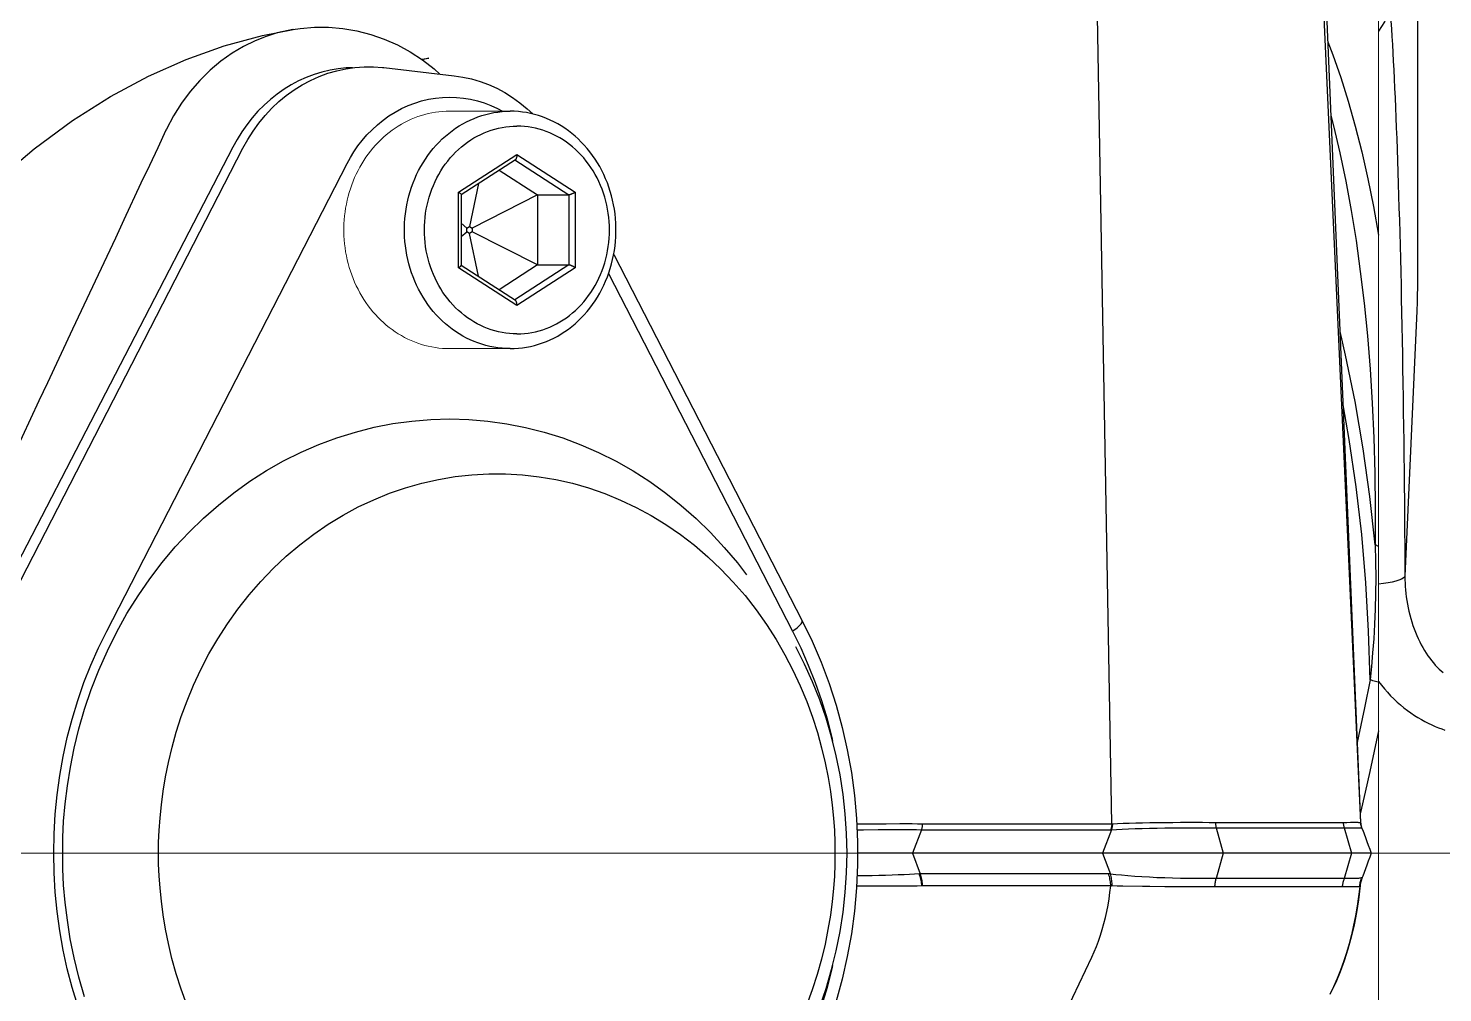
# Model space of a CAD drawing. Header units: millimetres. Extents: x 100 to 1590, y 100 to 694.
# Drawn here: x 1478.762 to 1479.656, y 502.399 to 503.008 of the extents above; entities that cross this region are included whole.
import ezdxf

# ---------------------------------------------------------------- set-up
doc = ezdxf.new("R2010")
doc.units = ezdxf.units.MM
doc.linetypes.add('CENTER', pattern=[2, 1.25, -0.25, 0.25, -0.25])
for name, color, linetype, lineweight in [('CL', 1, 'CENTER', 9), ('DTM_AXIS', 7, 'Continuous', 9), ('OUTLINE', 6, 'Continuous', 9)]:
    doc.layers.add(name, color=color, linetype=linetype, lineweight=lineweight)

msp = doc.modelspace()

# ---------------------------------------------------------------- linework, layer by layer
at = {"color": 9, "linetype": 'Continuous'}
for p, q in [((1479.44704, 502.50549), (1479.43627, 503.11711)), ((1479.64016, 503.02238), (1479.64016, 502.84866)), ((1478.92966, 503.00722), (1478.92657, 503.00665)), ((1479.01543, 502.9891), (1479.01139, 502.98809)), ((1478.84975, 502.94419), (1478.84943, 502.94352)), ((1478.81201, 502.62719), (1478.96392, 502.92251)), ((1479.03437, 502.90443), (1479.07121, 502.9283)), ((1479.06993, 502.92479), (1479.10401, 502.9027)), ((1479.07121, 502.9283), (1479.10805, 502.90443)), ((1479.03437, 502.8567), (1479.03437, 502.90443)), ((1479.10805, 502.90443), (1479.10805, 502.8567)), ((1479.10401, 502.9027), (1479.10401, 502.85843)), ((1478.80662, 502.85229), (1478.79049, 502.81795)), ((1479.07121, 502.83283), (1479.03437, 502.8567)), ((1479.10401, 502.85843), (1479.06993, 502.83634)), ((1479.10805, 502.8567), (1479.07121, 502.83283)), ((1479.12911, 502.85304), (1479.24529, 502.62719)), ((1479.63979, 502.82937), (1479.63229, 502.66177)), ((1478.96132, 502.70039), (1478.97092, 502.70555)), ((1479.60425, 502.51258), (1479.60406, 502.51175)), ((1479.28591, 502.50536), (1479.29512, 502.50542)), ((1479.29512, 502.50542), (1479.30443, 502.50547)), ((1479.30443, 502.50547), (1479.31315, 502.5055)), ((1479.31315, 502.5055), (1479.3209, 502.5055)), ((1479.32736, 502.50548), (1479.44704, 502.50549)), ((1479.44704, 502.50549), (1479.44744, 502.50549)), ((1479.51265, 502.50626), (1479.59321, 502.50626)), ((1479.51295, 502.50279), (1479.59397, 502.50279)), ((1479.51295, 502.50279), (1479.51743, 502.48682)), ((1479.59397, 502.50279), (1479.59845, 502.48682)), ((1479.59561, 502.50631), (1479.59786, 502.50635)), ((1479.59576, 502.50284), (1479.59693, 502.50287)), ((1479.59693, 502.50287), (1479.5986, 502.5029)), ((1479.59786, 502.50635), (1479.59891, 502.50636)), ((1479.5986, 502.5029), (1479.59964, 502.50291)), ((1479.59891, 502.50636), (1479.59988, 502.50636)), ((1479.59964, 502.50291), (1479.6006, 502.50292)), ((1479.59988, 502.50636), (1479.60076, 502.50636)), ((1479.6006, 502.50292), (1479.60149, 502.50291)), ((1479.60076, 502.50636), (1479.60156, 502.50636)), ((1479.60413, 502.50624), (1479.60429, 502.50625)), ((1479.60481, 502.50277), (1479.60493, 502.50275)), ((1479.60494, 502.50274), (1479.60503, 502.50274)), ((1479.60494, 502.50274), (1479.60559, 502.50133)), ((1479.32675, 502.50168), (1479.32121, 502.48681)), ((1479.32675, 502.50168), (1479.44634, 502.50169)), ((1479.44682, 502.5017), (1479.44128, 502.48682)), ((1479.44634, 502.50169), (1479.44682, 502.5017)), ((1479.32121, 502.48681), (1479.32607, 502.47374)), ((1479.44128, 502.48682), (1479.44617, 502.47369)), ((1479.51743, 502.48682), (1479.51295, 502.47086)), ((1479.59845, 502.48682), (1479.59397, 502.47086)), ((1479.32607, 502.47374), (1479.32535, 502.47372)), ((1479.44498, 502.47375), (1479.32607, 502.47374)), ((1479.59397, 502.47086), (1479.51295, 502.47086)), ((1479.60059, 502.4708), (1479.59987, 502.47078)), ((1479.60127, 502.47082), (1479.60059, 502.4708)), ((1479.60489, 502.47076), (1479.60516, 502.47136)), ((1479.32747, 502.46615), (1479.32702, 502.46612)), ((1479.44638, 502.46615), (1479.32747, 502.46615)), ((1479.59281, 502.46559), (1479.5122, 502.46559)), ((1479.59536, 502.46553), (1479.59281, 502.46559)), ((1479.59702, 502.46551), (1479.59536, 502.46553)), ((1479.60367, 502.46561), (1479.60359, 502.46563)), ((1479.60383, 502.46561), (1479.60367, 502.46561)), ((1479.33118, 502.20268), (1479.43438, 502.42119)), ((1479.58946, 502.4076), (1479.58724, 502.40249)), ((1479.58724, 502.40249), (1479.58489, 502.39755))]:
    msp.add_line(p, q, dxfattribs=at)
at = {"color": 7, "linetype": 'Continuous'}
for p, q in [((1479.57856, 503.11806), (1479.60429, 502.50625)), ((1478.92976, 503.00724), (1478.92966, 503.00722)), ((1478.98703, 502.98314), (1479.03157, 502.97797)), ((1478.89177, 502.93279), (1478.73999, 502.63997)), ((1478.74609, 502.63682), (1478.898, 502.93213)), ((1478.89444, 502.93771), (1478.89177, 502.93279)), ((1479.07019, 502.92495), (1479.03606, 502.90283)), ((1479.05998, 502.91833), (1479.0841, 502.9027)), ((1479.04682, 502.90981), (1479.04123, 502.88278)), ((1479.03601, 502.9029), (1479.03601, 502.85823)), ((1479.0841, 502.9027), (1479.04294, 502.88167)), ((1479.0841, 502.9027), (1479.10401, 502.9027)), ((1479.0841, 502.9027), (1479.0841, 502.85843)), ((1479.03601, 502.88478), (1479.03952, 502.88167)), ((1479.03601, 502.87635), (1479.03952, 502.87946)), ((1479.03952, 502.88167), (1479.04123, 502.88278)), ((1479.03952, 502.87946), (1479.03952, 502.88167)), ((1479.04123, 502.87835), (1479.03952, 502.87946)), ((1479.04123, 502.88278), (1479.04294, 502.88167)), ((1479.04294, 502.87946), (1479.04123, 502.87835)), ((1479.04682, 502.85132), (1479.04123, 502.87835)), ((1479.04294, 502.88167), (1479.04294, 502.87946)), ((1479.0841, 502.85843), (1479.04294, 502.87946)), ((1479.13234, 502.8651), (1479.25141, 502.63363)), ((1479.03601, 502.85833), (1479.07019, 502.83618)), ((1479.0841, 502.85843), (1479.05998, 502.8428)), ((1479.0841, 502.85843), (1479.10401, 502.85843)), ((1479.60559, 502.50133), (1479.60503, 502.50274)), ((1479.60559, 502.50133), (1479.60648, 502.49904)), ((1479.32121, 502.48681), (1479.28641, 502.48682)), ((1479.61088, 502.48682), (1479.32121, 502.48681)), ((1479.60404, 502.46718), (1479.60392, 502.4664)), ((1479.60559, 502.4723), (1479.60528, 502.47152)), ((1479.58856, 502.40523), (1479.58554, 502.39877))]:
    msp.add_line(p, q, dxfattribs=at)
at = {"color": 9, "linetype": 'Continuous'}
for points in [[(1479.57571, 503.12779), (1479.57595, 503.12463), (1479.57614, 503.12152), (1479.60413, 502.50624)], [(1479.62245, 503.02551), (1479.62221, 503.02207), (1479.62159, 503.01867), (1479.62061, 503.01534), (1479.61926, 503.01211), (1479.61757, 503.00902), (1479.61555, 503.00609)], [(1479.6234, 503.01237), (1479.62371, 503.00765), (1479.62402, 503.00275), (1479.62432, 502.9977), (1479.62461, 502.9925), (1479.6249, 502.98714), (1479.62519, 502.98163), (1479.62547, 502.97596), (1479.62574, 502.97013), (1479.62602, 502.96412), (1479.62628, 502.95794), (1479.62655, 502.95157), (1479.62681, 502.94503), (1479.62707, 502.93831), (1479.62732, 502.93141), (1479.62757, 502.92435), (1479.62782, 502.91713), (1479.62806, 502.90974), (1479.62829, 502.9022), (1479.62852, 502.89452), (1479.62875, 502.88669), (1479.62897, 502.87873), (1479.62918, 502.87064), (1479.62939, 502.86241), (1479.62959, 502.85407), (1479.62979, 502.84563), (1479.62998, 502.83706), (1479.63016, 502.82841), (1479.63034, 502.81967), (1479.63051, 502.81083), (1479.63067, 502.80192), (1479.63083, 502.79294), (1479.63098, 502.78389), (1479.63112, 502.77479), (1479.63126, 502.76565), (1479.63138, 502.75647), (1479.63151, 502.74723), (1479.63162, 502.73795), (1479.63173, 502.72861), (1479.63183, 502.71919), (1479.63192, 502.70964), (1479.63201, 502.70001), (1479.63209, 502.6904), (1479.63217, 502.68084)], [(1478.92657, 503.00665), (1478.91976, 503.00501), (1478.91282, 503.00282), (1478.90573, 503), (1478.8985, 502.99645), (1478.89124, 502.99216), (1478.88418, 502.98715), (1478.87735, 502.98144), (1478.87083, 502.97501), (1478.86477, 502.96802), (1478.85923, 502.96055), (1478.85421, 502.95259), (1478.84975, 502.94419)], [(1479.58355, 502.99934), (1479.58669, 502.99124), (1479.59167, 502.97692), (1479.59638, 502.96189), (1479.60082, 502.94618), (1479.60495, 502.92984), (1479.60878, 502.9129), (1479.61232, 502.89537), (1479.61555, 502.8773)], [(1479.01088, 502.98842), (1479.01252, 502.98868), (1479.01543, 502.9891)], [(1478.96392, 502.92251), (1478.96596, 502.92629), (1478.96824, 502.92999), (1478.97074, 502.9336), (1478.97348, 502.93715), (1478.97646, 502.94061), (1478.97963, 502.94389), (1478.98302, 502.94699), (1478.98662, 502.94992), (1478.99036, 502.95261), (1478.99426, 502.95504), (1478.99832, 502.95723), (1479.00246, 502.95913), (1479.00668, 502.96074), (1479.011, 502.96207), (1479.01535, 502.96311), (1479.01974, 502.96385), (1479.02417, 502.9643), (1479.02861, 502.96445), (1479.03304, 502.9643), (1479.03747, 502.96386), (1479.04187, 502.96313), (1479.04622, 502.9621), (1479.05053, 502.96077), (1479.05476, 502.95917), (1479.0589, 502.95727), (1479.06206, 502.95557)], [(1479.5855, 502.95296), (1479.58723, 502.94635), (1479.59124, 502.92919), (1479.59493, 502.91137), (1479.5983, 502.89294), (1479.60136, 502.8739), (1479.60409, 502.85432), (1479.60648, 502.83423), (1479.60853, 502.81364), (1479.61024, 502.79258), (1479.6116, 502.77111), (1479.61261, 502.74924), (1479.61327, 502.72701), (1479.61355, 502.70447), (1479.61346, 502.68167)], [(1478.84943, 502.94352), (1478.84421, 502.93248), (1478.83895, 502.92131), (1478.83366, 502.91002)], [(1478.83366, 502.91002), (1478.82289, 502.88698), (1478.81747, 502.8754), (1478.80662, 502.85229)], [(1479.64016, 502.84866), (1479.64014, 502.84586), (1479.64012, 502.84315), (1479.64009, 502.84049), (1479.64004, 502.83792), (1479.63999, 502.83551), (1479.63993, 502.83329), (1479.63986, 502.83125), (1479.63979, 502.82937)], [(1478.79049, 502.81795), (1478.77451, 502.78388), (1478.76918, 502.77254), (1478.76386, 502.76119), (1478.75853, 502.74982), (1478.75318, 502.73842), (1478.74779, 502.72694), (1478.73698, 502.70391)], [(1479.61346, 502.68167), (1479.6101, 502.71213), (1479.60585, 502.7423), (1479.60074, 502.7721), (1479.59477, 502.80145), (1479.59125, 502.81635)], [(1479.61025, 502.59632), (1479.60935, 502.62705), (1479.60759, 502.65767), (1479.60494, 502.68812), (1479.60143, 502.71833), (1479.59706, 502.74823), (1479.59319, 502.77006)], [(1478.7842, 502.48682), (1478.78427, 502.49675), (1478.78479, 502.50713), (1478.78578, 502.51797), (1478.78718, 502.52936), (1478.78904, 502.5412), (1478.79147, 502.55323), (1478.79448, 502.56547), (1478.79807, 502.5779), (1478.80224, 502.59027), (1478.80704, 502.60256), (1478.81242, 502.61477), (1478.81834, 502.62667), (1478.82479, 502.63821), (1478.83178, 502.64943), (1478.8392, 502.6602), (1478.84704, 502.67047), (1478.85533, 502.68029), (1478.864, 502.68961), (1478.87307, 502.69844), (1478.88254, 502.70677), (1478.89234, 502.71456), (1478.9025, 502.72181), (1478.913, 502.72852), (1478.92376, 502.73463), (1478.93478, 502.74013), (1478.94606, 502.74504), (1478.95751, 502.7493), (1478.96912, 502.75291), (1478.98091, 502.75589), (1478.99278, 502.7582), (1479.00473, 502.75985), (1479.01677, 502.76085), (1479.02881, 502.76117), (1479.04085, 502.76083), (1479.05288, 502.75982), (1479.06484, 502.75815), (1479.0767, 502.75582), (1479.08849, 502.75282), (1479.1001, 502.74919), (1479.11154, 502.74491), (1479.12282, 502.74), (1479.13383, 502.73448), (1479.14458, 502.72835), (1479.15507, 502.72163), (1479.16522, 502.71436), (1479.17502, 502.70656), (1479.18447, 502.69821), (1479.19353, 502.68937), (1479.2022, 502.68003), (1479.21047, 502.6702), (1479.21618, 502.66271)], [(1478.97092, 502.70555), (1478.98071, 502.71016), (1478.99069, 502.71422), (1479.00087, 502.71772), (1479.01117, 502.72065), (1479.0216, 502.723), (1479.03215, 502.72477), (1479.04274, 502.72595), (1479.05337, 502.72653), (1479.06404, 502.72651), (1479.07467, 502.7259), (1479.08526, 502.7247), (1479.09581, 502.7229), (1479.10623, 502.72052), (1479.11652, 502.71756), (1479.12669, 502.71403), (1479.13667, 502.70995), (1479.14645, 502.70531), (1479.15603, 502.70012), (1479.16537, 502.6944), (1479.17447, 502.68815), (1479.18331, 502.68137), (1479.19183, 502.67412), (1479.20003, 502.66637), (1479.2079, 502.65814), (1479.21533, 502.64957), (1479.22232, 502.64064), (1479.22888, 502.63137), (1479.23496, 502.6219), (1479.24052, 502.61225), (1479.2456, 502.60241), (1479.25019, 502.59255), (1479.25428, 502.58267), (1479.25787, 502.57277), (1479.26102, 502.56301), (1479.2637, 502.55339), (1479.26593, 502.54391), (1479.26778, 502.53471), (1479.26926, 502.5258), (1479.27035, 502.51717), (1479.27118, 502.50895), (1479.27176, 502.50117), (1479.27206, 502.49379), (1479.27209, 502.48682)], [(1478.8448, 502.48682), (1478.84483, 502.49384), (1478.84514, 502.50127), (1478.84572, 502.5091), (1478.84655, 502.51737), (1478.84766, 502.52604), (1478.84915, 502.53499), (1478.85103, 502.54422), (1478.85328, 502.55374), (1478.85598, 502.56338), (1478.85915, 502.57317), (1478.86277, 502.58309), (1478.86688, 502.59299), (1478.8715, 502.60286), (1478.87661, 502.61271), (1478.88221, 502.62236), (1478.88831, 502.63182), (1478.8949, 502.64109), (1478.90191, 502.65001), (1478.90937, 502.65856), (1478.91726, 502.66676), (1478.92547, 502.67449), (1478.934, 502.68172), (1478.94287, 502.68847), (1478.95198, 502.6947), (1478.96132, 502.70039)], [(1479.61346, 502.68167), (1479.61371, 502.67113), (1479.61378, 502.66084), (1479.61369, 502.65081), (1479.61344, 502.64106), (1479.61305, 502.63158), (1479.61253, 502.62236), (1479.61188, 502.61341), (1479.61112, 502.60472), (1479.61025, 502.59632)], [(1479.61555, 502.68071), (1479.61516, 502.68086), (1479.61479, 502.68101), (1479.61443, 502.68117), (1479.61409, 502.68133), (1479.61377, 502.6815), (1479.61346, 502.68167)], [(1479.63217, 502.68084), (1479.63231, 502.65963), (1479.63237, 502.65748), (1479.63249, 502.65531), (1479.63266, 502.65313), (1479.63288, 502.65094), (1479.63315, 502.64873), (1479.63348, 502.64648), (1479.63386, 502.64421), (1479.63431, 502.64194), (1479.63481, 502.63966), (1479.63537, 502.63737), (1479.63599, 502.63512), (1479.63665, 502.63291), (1479.63736, 502.63072), (1479.63813, 502.62858), (1479.63894, 502.62648), (1479.63979, 502.62441), (1479.64069, 502.62241), (1479.64163, 502.62045), (1479.64261, 502.61855), (1479.64362, 502.61671), (1479.64466, 502.61493), (1479.64573, 502.61322), (1479.64683, 502.61157), (1479.64795, 502.60999), (1479.6491, 502.60848), (1479.65027, 502.60705), (1479.65146, 502.60568), (1479.65266, 502.60438), (1479.65387, 502.60316), (1479.6551, 502.60201), (1479.65634, 502.60093)], [(1479.63229, 502.66177), (1479.63195, 502.66112), (1479.63119, 502.66048), (1479.63002, 502.65985), (1479.62847, 502.65924), (1479.62654, 502.65866), (1479.62425, 502.65811), (1479.62164, 502.65761), (1479.61873, 502.65715), (1479.61555, 502.65675)], [(1479.24529, 502.62719), (1479.24636, 502.62791), (1479.24734, 502.62861), (1479.24825, 502.6293), (1479.24905, 502.62996), (1479.24975, 502.6306), (1479.25034, 502.63121), (1479.25082, 502.63177), (1479.25117, 502.63229), (1479.2514, 502.63275), (1479.25149, 502.63316), (1479.25146, 502.6335), (1479.25141, 502.63363)], [(1478.7937, 502.39041), (1478.79018, 502.40201), (1478.78711, 502.41376), (1478.7845, 502.42568), (1478.78234, 502.43776), (1478.78066, 502.44992), (1478.77946, 502.46216), (1478.77873, 502.47449), (1478.77849, 502.48681), (1478.77873, 502.49913), (1478.77946, 502.51146), (1478.78066, 502.5237), (1478.78234, 502.53586), (1478.78449, 502.54794), (1478.78711, 502.55986), (1478.79018, 502.57161), (1478.7937, 502.58321), (1478.79765, 502.59458), (1478.80201, 502.60568), (1478.8068, 502.61656), (1478.81201, 502.62719)], [(1479.24529, 502.62719), (1479.2505, 502.61656), (1479.25529, 502.60568), (1479.25965, 502.59458), (1479.2636, 502.58322), (1479.26712, 502.57162), (1479.27019, 502.55987), (1479.27068, 502.55764)], [(1479.61025, 502.59632), (1479.60669, 502.57858), (1479.60301, 502.56079), (1479.60216, 502.55682)], [(1479.61555, 502.59483), (1479.61461, 502.59507), (1479.61368, 502.59531), (1479.61278, 502.59556), (1479.61191, 502.59581), (1479.61106, 502.59607), (1479.61025, 502.59632)], [(1479.61555, 502.59536), (1479.6174, 502.59298), (1479.6193, 502.59068), (1479.62125, 502.58847), (1479.62325, 502.58635), (1479.62529, 502.5843), (1479.62736, 502.58235), (1479.62948, 502.58048), (1479.63163, 502.5787), (1479.6338, 502.57701), (1479.636, 502.57541), (1479.63822, 502.57391), (1479.64044, 502.5725), (1479.64265, 502.5712), (1479.64485, 502.57), (1479.64703, 502.56889), (1479.64919, 502.56787), (1479.65131, 502.56695), (1479.65342, 502.56611), (1479.65551, 502.56534), (1479.65757, 502.56466)], [(1479.61555, 502.56412), (1479.61284, 502.55125), (1479.61006, 502.53837), (1479.60719, 502.52548), (1479.60425, 502.51258)], [(1479.3209, 502.5055), (1479.32431, 502.50549), (1479.32736, 502.50548)], [(1479.32736, 502.50548), (1479.32736, 502.50504), (1479.32734, 502.50461), (1479.3273, 502.50418), (1479.32725, 502.50375), (1479.32718, 502.50332), (1479.3271, 502.5029), (1479.32699, 502.50249), (1479.32688, 502.50208), (1479.32675, 502.50168)], [(1479.44704, 502.50549), (1479.44702, 502.50505), (1479.44699, 502.50461), (1479.44695, 502.50418), (1479.44688, 502.50375), (1479.44681, 502.50333), (1479.44671, 502.50291), (1479.4466, 502.50249), (1479.44648, 502.50209), (1479.44634, 502.50169)], [(1479.44744, 502.50549), (1479.44744, 502.50506), (1479.44741, 502.50462), (1479.44738, 502.50419), (1479.44732, 502.50376), (1479.44725, 502.50334), (1479.44717, 502.50292), (1479.44707, 502.5025), (1479.44695, 502.5021), (1479.44682, 502.5017)], [(1479.44682, 502.5017), (1479.45005, 502.50188), (1479.45364, 502.50205), (1479.45755, 502.50221), (1479.46176, 502.50236), (1479.4662, 502.50249), (1479.47084, 502.50261), (1479.47563, 502.50271), (1479.48051, 502.50279), (1479.48543, 502.50285), (1479.49034, 502.50289), (1479.49519, 502.50291), (1479.49992, 502.50291), (1479.50449, 502.50289), (1479.50885, 502.50285), (1479.51295, 502.50279)], [(1479.44744, 502.50549), (1479.45061, 502.50562), (1479.45415, 502.50574), (1479.45801, 502.50586), (1479.46215, 502.50597), (1479.46654, 502.50606), (1479.47112, 502.50615), (1479.47585, 502.50622), (1479.48067, 502.50628), (1479.48553, 502.50632), (1479.49037, 502.50635), (1479.49516, 502.50636), (1479.49983, 502.50636), (1479.50433, 502.50634), (1479.50862, 502.50631), (1479.51265, 502.50626)], [(1479.51265, 502.50626), (1479.51265, 502.50586), (1479.51265, 502.50546), (1479.51266, 502.50507), (1479.51268, 502.50468), (1479.51272, 502.50429), (1479.51276, 502.5039), (1479.51281, 502.50353), (1479.51287, 502.50315), (1479.51294, 502.50279)], [(1479.59321, 502.50625), (1479.59382, 502.50627), (1479.59561, 502.50631)], [(1479.59321, 502.50626), (1479.59326, 502.50586), (1479.59331, 502.50546), (1479.59337, 502.50507), (1479.59345, 502.50467), (1479.59353, 502.50429), (1479.59363, 502.5039), (1479.59373, 502.50353), (1479.59384, 502.50315), (1479.59397, 502.50279)], [(1479.59397, 502.50279), (1479.59457, 502.50281), (1479.59576, 502.50284)], [(1479.60149, 502.50291), (1479.6019, 502.50291), (1479.60229, 502.50291), (1479.60265, 502.5029), (1479.60299, 502.50289), (1479.6033, 502.50288), (1479.60359, 502.50287), (1479.60385, 502.50285), (1479.60409, 502.50284), (1479.60431, 502.50282), (1479.6045, 502.50281), (1479.60467, 502.50279), (1479.60481, 502.50277)], [(1479.60156, 502.50636), (1479.60192, 502.50635), (1479.60225, 502.50634), (1479.60256, 502.50634), (1479.60284, 502.50633), (1479.6031, 502.50632), (1479.60333, 502.50631), (1479.60354, 502.5063), (1479.60372, 502.50628), (1479.60388, 502.50627), (1479.60401, 502.50625), (1479.60413, 502.50624)], [(1479.60413, 502.50624), (1479.60415, 502.50584), (1479.60419, 502.50544), (1479.60425, 502.50504), (1479.60432, 502.50465), (1479.60441, 502.50426), (1479.60452, 502.50387), (1479.60464, 502.50349), (1479.60478, 502.50311), (1479.60494, 502.50274)], [(1479.28607, 502.50161), (1479.29026, 502.50165), (1479.29953, 502.50171)], [(1479.29953, 502.50171), (1479.3041, 502.50173), (1479.3085, 502.50174), (1479.31271, 502.50174), (1479.31669, 502.50174), (1479.32038, 502.50173), (1479.32374, 502.50171), (1479.32675, 502.50168)], [(1478.79797, 502.39603), (1478.79441, 502.40844), (1478.79141, 502.42066), (1478.789, 502.43266), (1478.78715, 502.44446), (1478.78576, 502.4558), (1478.78479, 502.4666), (1478.78426, 502.47694), (1478.7842, 502.48682)], [(1478.86261, 502.39096), (1478.85901, 502.40086), (1478.85587, 502.41062), (1478.85319, 502.42024), (1478.85096, 502.42972), (1478.8491, 502.43892), (1478.84763, 502.44783), (1478.84653, 502.45646), (1478.84571, 502.46468), (1478.84513, 502.47246), (1478.84483, 502.47984), (1478.8448, 502.48682)], [(1479.27209, 502.48682), (1479.27206, 502.47979), (1479.27175, 502.47236), (1479.27116, 502.46453), (1479.27033, 502.45626), (1479.26922, 502.44759), (1479.26773, 502.43864), (1479.26586, 502.42941), (1479.26361, 502.41989), (1479.2609, 502.41025), (1479.25773, 502.40046), (1479.25411, 502.39054)], [(1479.32535, 502.47372), (1479.32247, 502.47355), (1479.31929, 502.47339), (1479.31582, 502.47324), (1479.31211, 502.47309), (1479.30819, 502.47294), (1479.3041, 502.47281), (1479.29988, 502.4727), (1479.29557, 502.47259), (1479.2912, 502.47251), (1479.28683, 502.47245), (1479.28609, 502.47244)], [(1479.32702, 502.46612), (1479.32696, 502.46699), (1479.32687, 502.46786), (1479.32674, 502.46873), (1479.32659, 502.46959), (1479.3264, 502.47044), (1479.32618, 502.47128), (1479.32593, 502.4721), (1479.32565, 502.47292), (1479.32534, 502.47372)], [(1479.32747, 502.46615), (1479.32744, 502.46702), (1479.32738, 502.46789), (1479.32729, 502.46875), (1479.32716, 502.46961), (1479.327, 502.47046), (1479.32682, 502.4713), (1479.3266, 502.47213), (1479.32635, 502.47294), (1479.32607, 502.47374)], [(1479.44617, 502.47369), (1479.44597, 502.47371), (1479.44577, 502.47372), (1479.44557, 502.47373), (1479.44538, 502.47374), (1479.44518, 502.47375), (1479.44498, 502.47375)], [(1479.44638, 502.46615), (1479.44635, 502.46702), (1479.44629, 502.46789), (1479.4462, 502.46876), (1479.44608, 502.46962), (1479.44592, 502.47047), (1479.44573, 502.47131), (1479.44551, 502.47214), (1479.44526, 502.47295), (1479.44498, 502.47375)], [(1479.51295, 502.47085), (1479.50885, 502.47079), (1479.5045, 502.47077), (1479.49994, 502.47078), (1479.49521, 502.47082), (1479.49037, 502.47091), (1479.48545, 502.47103), (1479.48051, 502.47119), (1479.47561, 502.47138), (1479.47078, 502.47161), (1479.46608, 502.47188), (1479.46156, 502.47218), (1479.45727, 502.47251), (1479.45325, 502.47287), (1479.44953, 502.47326), (1479.44617, 502.47369)], [(1479.44724, 502.46619), (1479.44724, 502.46705), (1479.44721, 502.46791), (1479.44715, 502.46877), (1479.44707, 502.46961), (1479.44695, 502.47045), (1479.4468, 502.47128), (1479.44662, 502.4721), (1479.4464, 502.4729), (1479.44617, 502.47369)], [(1479.5122, 502.46559), (1479.51224, 502.46619), (1479.51229, 502.46679), (1479.51235, 502.46739), (1479.51242, 502.46798), (1479.5125, 502.46857), (1479.5126, 502.46915), (1479.5127, 502.46973), (1479.51282, 502.4703), (1479.51295, 502.47086)], [(1479.59281, 502.46559), (1479.59289, 502.46619), (1479.59299, 502.46679), (1479.59309, 502.46739), (1479.59321, 502.46798), (1479.59334, 502.46857), (1479.59348, 502.46915), (1479.59363, 502.46973), (1479.5938, 502.4703), (1479.59397, 502.47086)], [(1479.59987, 502.47078), (1479.5991, 502.47077), (1479.59829, 502.47077), (1479.59745, 502.47077), (1479.59659, 502.47078), (1479.59573, 502.4708), (1479.59486, 502.47082), (1479.59397, 502.47085)], [(1479.60523, 502.47139), (1479.60496, 502.47129), (1479.60465, 502.4712), (1479.60428, 502.47112), (1479.60389, 502.47105), (1479.60347, 502.471), (1479.603, 502.47094), (1479.60247, 502.4709), (1479.60189, 502.47086), (1479.60127, 502.47082)], [(1479.60359, 502.46563), (1479.60367, 502.46629), (1479.60378, 502.46694), (1479.60391, 502.46759), (1479.60406, 502.46824), (1479.60423, 502.46888), (1479.60443, 502.46951), (1479.60465, 502.47014), (1479.60489, 502.47076)], [(1479.60367, 502.46561), (1479.60374, 502.46613), (1479.60382, 502.46664), (1479.60391, 502.46715), (1479.60402, 502.46765), (1479.60415, 502.46816), (1479.60428, 502.46866), (1479.60443, 502.46915), (1479.6046, 502.46964), (1479.60477, 502.47013)], [(1479.29626, 502.46595), (1479.29172, 502.46596), (1479.2858, 502.46597)], [(1479.30937, 502.46599), (1479.30513, 502.46597), (1479.29626, 502.46595)], [(1479.32702, 502.46612), (1479.32408, 502.46608), (1479.32081, 502.46605), (1479.31725, 502.46603), (1479.30937, 502.46599)], [(1479.43438, 502.42119), (1479.43588, 502.42449), (1479.43729, 502.42789), (1479.43861, 502.43137), (1479.43984, 502.43496), (1479.44099, 502.43863), (1479.44205, 502.44238), (1479.44301, 502.4462), (1479.44388, 502.4501), (1479.44466, 502.45404), (1479.44533, 502.45803), (1479.44591, 502.46207), (1479.44638, 502.46615)], [(1479.44724, 502.46619), (1479.44709, 502.4662), (1479.44695, 502.46619), (1479.44681, 502.46619), (1479.44667, 502.46618), (1479.44653, 502.46617), (1479.44638, 502.46615)], [(1479.45407, 502.46602), (1479.45048, 502.4661), (1479.44724, 502.46619)], [(1479.4711, 502.4657), (1479.46653, 502.46578), (1479.45407, 502.46602)], [(1479.5122, 502.46559), (1479.50822, 502.46554), (1479.50398, 502.46551), (1479.49953, 502.4655), (1479.49492, 502.4655), (1479.4902, 502.46551), (1479.4854, 502.46554), (1479.48058, 502.46558), (1479.4711, 502.4657)], [(1479.60367, 502.46561), (1479.60296, 502.45947), (1479.60209, 502.45336), (1479.60105, 502.4473), (1479.59985, 502.44129), (1479.59849, 502.43536), (1479.59697, 502.42954), (1479.59531, 502.42385), (1479.5935, 502.41829), (1479.59155, 502.41287), (1479.58946, 502.4076)], [(1479.60359, 502.46563), (1479.60337, 502.4656), (1479.6031, 502.46558), (1479.60279, 502.46556), (1479.60243, 502.46554), (1479.60202, 502.46553), (1479.60157, 502.46552), (1479.60106, 502.4655), (1479.60051, 502.4655), (1479.59991, 502.46549), (1479.59925, 502.46549), (1479.59855, 502.46549), (1479.59702, 502.46551)], [(1479.27068, 502.41597), (1479.27019, 502.41377), (1479.26712, 502.40202), (1479.2636, 502.39042), (1479.25965, 502.37905), (1479.25529, 502.36795), (1479.2505, 502.35707), (1479.24529, 502.34644)]]:
    msp.add_lwpolyline(points, dxfattribs=at)
at = {"color": 7, "linetype": 'Continuous'}
for points in [[(1478.73829, 502.90802), (1478.74191, 502.91132), (1478.76624, 502.9319), (1478.7904, 502.94968), (1478.81441, 502.96487), (1478.83834, 502.97768), (1478.8623, 502.98829), (1478.88632, 502.99682), (1478.9104, 503.00337), (1478.92976, 503.00724)], [(1478.92965, 503.00722), (1478.93429, 503.00791), (1478.94324, 503.00865), (1478.95224, 503.00863), (1478.96122, 503.00786), (1478.97011, 503.00633), (1478.97885, 503.00408), (1478.98741, 503.00111), (1478.99576, 502.99742), (1479.00384, 502.99303), (1479.01158, 502.98796), (1479.01893, 502.98225), (1479.02244, 502.97903)], [(1478.9674, 502.98302), (1478.96339, 502.98288), (1478.95821, 502.98236), (1478.95309, 502.98151), (1478.94802, 502.98032), (1478.943, 502.97879), (1478.93809, 502.97694), (1478.93328, 502.97478), (1478.92858, 502.97229), (1478.92404, 502.96951), (1478.91965, 502.96643), (1478.91542, 502.96304), (1478.91139, 502.9594), (1478.90755, 502.95549), (1478.90391, 502.95133), (1478.9005, 502.94697), (1478.89735, 502.94244), (1478.89444, 502.93771)], [(1478.898, 502.93213), (1478.9011, 502.93772), (1478.90447, 502.94304), (1478.90813, 502.94809), (1478.91209, 502.9529), (1478.91633, 502.95743), (1478.92079, 502.96164), (1478.92547, 502.96551), (1478.93038, 502.96904), (1478.93546, 502.97222), (1478.94073, 502.97503), (1478.94617, 502.97747), (1478.95171, 502.97952), (1478.95734, 502.98116), (1478.96305, 502.98239), (1478.96882, 502.98322), (1478.97464, 502.98363), (1478.98051, 502.98363), (1478.98634, 502.98322), (1478.98703, 502.98314)], [(1479.03157, 502.97797), (1479.0371, 502.97714), (1479.04258, 502.97592), (1479.04798, 502.97432), (1479.05328, 502.97235), (1479.05847, 502.97002), (1479.06352, 502.96732), (1479.06841, 502.96427), (1479.07312, 502.96089), (1479.07763, 502.95717), (1479.0812, 502.95383)], [(1479.06696, 502.80557), (1479.06436, 502.80562), (1479.06178, 502.80579), (1479.0592, 502.80607), (1479.05663, 502.80647), (1479.05408, 502.80697), (1479.05154, 502.80759), (1479.04903, 502.80831), (1479.04655, 502.80915), (1479.0441, 502.81009), (1479.04168, 502.81114), (1479.0393, 502.81229), (1479.03696, 502.81354), (1479.03467, 502.8149), (1479.03243, 502.81635), (1479.03023, 502.8179), (1479.0281, 502.81955), (1479.02602, 502.82129), (1479.024, 502.82311), (1479.02205, 502.82502), (1479.02016, 502.82702), (1479.01835, 502.8291), (1479.01661, 502.83125), (1479.01494, 502.83348), (1479.01335, 502.83578), (1479.01185, 502.83814), (1479.01042, 502.84057), (1479.00908, 502.84307), (1479.00783, 502.84561), (1479.00667, 502.84821), (1479.0056, 502.85086), (1479.00461, 502.85355), (1479.00373, 502.85629), (1479.00294, 502.85905), (1479.00224, 502.86186), (1479.00164, 502.86469), (1479.00115, 502.86754), (1479.00074, 502.87042), (1479.00044, 502.8733), (1479.00024, 502.8762), (1479.00014, 502.87911), (1479.00014, 502.88202), (1479.00024, 502.88493), (1479.00044, 502.88783), (1479.00074, 502.89072), (1479.00115, 502.89359), (1479.00164, 502.89644), (1479.00224, 502.89927), (1479.00294, 502.90208), (1479.00373, 502.90485), (1479.00461, 502.90758), (1479.0056, 502.91027), (1479.00667, 502.91292), (1479.00783, 502.91552), (1479.00908, 502.91807), (1479.01042, 502.92056), (1479.01185, 502.92299), (1479.01335, 502.92535), (1479.01494, 502.92765), (1479.01661, 502.92988), (1479.01835, 502.93203), (1479.02016, 502.93411), (1479.02205, 502.93611), (1479.024, 502.93802), (1479.02602, 502.93984), (1479.0281, 502.94158), (1479.03023, 502.94323), (1479.03243, 502.94478), (1479.03467, 502.94623), (1479.03696, 502.94759), (1479.0393, 502.94884), (1479.04168, 502.94999), (1479.0441, 502.95104), (1479.04655, 502.95198), (1479.04903, 502.95282), (1479.05154, 502.95354), (1479.05408, 502.95416), (1479.05663, 502.95466), (1479.0592, 502.95506), (1479.06178, 502.95534), (1479.06436, 502.95551), (1479.06696, 502.95557)], [(1479.06696, 502.80557), (1479.06955, 502.80562), (1479.07213, 502.80579), (1479.07471, 502.80607), (1479.07728, 502.80647), (1479.07983, 502.80697), (1479.08237, 502.80759), (1479.08488, 502.80831), (1479.08736, 502.80915), (1479.08981, 502.81009), (1479.09223, 502.81114), (1479.09461, 502.81229), (1479.09695, 502.81354), (1479.09924, 502.8149), (1479.10148, 502.81635), (1479.10368, 502.8179), (1479.10581, 502.81955), (1479.10789, 502.82129), (1479.10991, 502.82311), (1479.11186, 502.82502), (1479.11375, 502.82702), (1479.11556, 502.8291), (1479.1173, 502.83125), (1479.11897, 502.83348), (1479.12056, 502.83578), (1479.12206, 502.83814), (1479.12349, 502.84057), (1479.12483, 502.84307), (1479.12608, 502.84561), (1479.12724, 502.84821), (1479.12832, 502.85086), (1479.1293, 502.85355), (1479.13018, 502.85629), (1479.13097, 502.85905), (1479.13167, 502.86186), (1479.13227, 502.86469), (1479.13277, 502.86754), (1479.13317, 502.87042), (1479.13347, 502.8733), (1479.13367, 502.8762), (1479.13377, 502.87911), (1479.13377, 502.88202), (1479.13367, 502.88493), (1479.13347, 502.88783), (1479.13317, 502.89072), (1479.13277, 502.89359), (1479.13227, 502.89644), (1479.13167, 502.89927), (1479.13097, 502.90208), (1479.13018, 502.90485), (1479.1293, 502.90758), (1479.12832, 502.91027), (1479.12724, 502.91292), (1479.12608, 502.91552), (1479.12483, 502.91807), (1479.12349, 502.92056), (1479.12206, 502.92299), (1479.12056, 502.92535), (1479.11897, 502.92765), (1479.1173, 502.92988), (1479.11556, 502.93203), (1479.11375, 502.93411), (1479.11186, 502.93611), (1479.10991, 502.93802), (1479.10789, 502.93984), (1479.10581, 502.94158), (1479.10368, 502.94323), (1479.10148, 502.94478), (1479.09924, 502.94623), (1479.09695, 502.94759), (1479.09461, 502.94884), (1479.09223, 502.94999), (1479.08981, 502.95104), (1479.08736, 502.95198), (1479.08488, 502.95282), (1479.08237, 502.95354), (1479.07983, 502.95416), (1479.07728, 502.95466), (1479.07471, 502.95506), (1479.07213, 502.95534), (1479.06955, 502.95551), (1479.06696, 502.95557)], [(1479.07121, 502.81494), (1479.06885, 502.81499), (1479.0665, 502.81515), (1479.06416, 502.81542), (1479.06183, 502.81579), (1479.05951, 502.81627), (1479.05722, 502.81685), (1479.05494, 502.81753), (1479.05269, 502.81832), (1479.05048, 502.8192), (1479.04829, 502.82019), (1479.04614, 502.82128), (1479.04404, 502.82246), (1479.04198, 502.82373), (1479.03996, 502.8251), (1479.038, 502.82656), (1479.03609, 502.8281), (1479.03423, 502.82973), (1479.03244, 502.83144), (1479.03071, 502.83324), (1479.02904, 502.83511), (1479.02744, 502.83705), (1479.02592, 502.83906), (1479.02447, 502.84114), (1479.02309, 502.84329), (1479.02179, 502.84549), (1479.02057, 502.84775), (1479.01944, 502.85007), (1479.01839, 502.85243), (1479.01742, 502.85484), (1479.01654, 502.85729), (1479.01575, 502.85978), (1479.01505, 502.86231), (1479.01444, 502.86486), (1479.01392, 502.86744), (1479.0135, 502.87004), (1479.01317, 502.87265), (1479.01293, 502.87528), (1479.01279, 502.87792), (1479.01274, 502.88057), (1479.01279, 502.88321), (1479.01293, 502.88585), (1479.01317, 502.88848), (1479.0135, 502.89109), (1479.01392, 502.89369), (1479.01444, 502.89627), (1479.01505, 502.89882), (1479.01575, 502.90135), (1479.01654, 502.90384), (1479.01742, 502.90629), (1479.01839, 502.9087), (1479.01944, 502.91106), (1479.02057, 502.91338), (1479.02179, 502.91564), (1479.02309, 502.91784), (1479.02447, 502.91999), (1479.02592, 502.92207), (1479.02744, 502.92408), (1479.02904, 502.92602), (1479.03071, 502.92789), (1479.03244, 502.92969), (1479.03423, 502.9314), (1479.03609, 502.93303), (1479.038, 502.93457), (1479.03996, 502.93603), (1479.04198, 502.9374), (1479.04404, 502.93867), (1479.04614, 502.93985), (1479.04829, 502.94094), (1479.05048, 502.94193), (1479.05269, 502.94281), (1479.05494, 502.9436), (1479.05722, 502.94428), (1479.05951, 502.94486), (1479.06183, 502.94534), (1479.06416, 502.94571), (1479.0665, 502.94598), (1479.06885, 502.94614), (1479.07121, 502.94619)], [(1479.07121, 502.81494), (1479.07357, 502.81499), (1479.07592, 502.81515), (1479.07826, 502.81542), (1479.08059, 502.81579), (1479.08291, 502.81627), (1479.0852, 502.81685), (1479.08748, 502.81753), (1479.08973, 502.81832), (1479.09195, 502.8192), (1479.09413, 502.82019), (1479.09628, 502.82128), (1479.09838, 502.82246), (1479.10045, 502.82373), (1479.10246, 502.8251), (1479.10443, 502.82656), (1479.10634, 502.8281), (1479.10819, 502.82973), (1479.10999, 502.83144), (1479.11172, 502.83324), (1479.11338, 502.83511), (1479.11498, 502.83705), (1479.1165, 502.83906), (1479.11796, 502.84114), (1479.11933, 502.84329), (1479.12063, 502.84549), (1479.12185, 502.84775), (1479.12299, 502.85007), (1479.12404, 502.85243), (1479.12501, 502.85484), (1479.12588, 502.85729), (1479.12667, 502.85978), (1479.12738, 502.86231), (1479.12798, 502.86486), (1479.1285, 502.86744), (1479.12893, 502.87004), (1479.12926, 502.87265), (1479.12949, 502.87528), (1479.12964, 502.87792), (1479.12968, 502.88057), (1479.12964, 502.88321), (1479.12949, 502.88585), (1479.12926, 502.88848), (1479.12893, 502.89109), (1479.1285, 502.89369), (1479.12798, 502.89627), (1479.12738, 502.89882), (1479.12667, 502.90135), (1479.12588, 502.90384), (1479.12501, 502.90629), (1479.12404, 502.9087), (1479.12299, 502.91106), (1479.12185, 502.91338), (1479.12063, 502.91564), (1479.11933, 502.91784), (1479.11796, 502.91999), (1479.1165, 502.92207), (1479.11498, 502.92408), (1479.11338, 502.92602), (1479.11172, 502.92789), (1479.10999, 502.92969), (1479.10819, 502.9314), (1479.10634, 502.93303), (1479.10443, 502.93457), (1479.10246, 502.93603), (1479.10045, 502.9374), (1479.09838, 502.93867), (1479.09628, 502.93985), (1479.09413, 502.94094), (1479.09195, 502.94193), (1479.08973, 502.94281), (1479.08748, 502.9436), (1479.0852, 502.94428), (1479.08291, 502.94486), (1479.08059, 502.94534), (1479.07826, 502.94571), (1479.07592, 502.94598), (1479.07357, 502.94614), (1479.07121, 502.94619)], [(1479.07121, 502.9283), (1479.07121, 502.92802), (1479.07119, 502.92774), (1479.07117, 502.92747), (1479.07114, 502.9272), (1479.0711, 502.92694), (1479.07106, 502.9267), (1479.071, 502.92646), (1479.07094, 502.92624), (1479.07088, 502.92603), (1479.07081, 502.92584), (1479.07073, 502.92567), (1479.07065, 502.92551), (1479.07057, 502.92537), (1479.07049, 502.92524), (1479.0704, 502.92513), (1479.07031, 502.92504), (1479.07022, 502.92497), (1479.07019, 502.92495)], [(1479.03437, 502.90443), (1479.03459, 502.90429), (1479.03479, 502.90415), (1479.03498, 502.90402), (1479.03515, 502.90388), (1479.03532, 502.90375), (1479.03546, 502.90363), (1479.03559, 502.90351), (1479.0357, 502.9034), (1479.03579, 502.9033), (1479.03587, 502.9032), (1479.03593, 502.90312), (1479.03597, 502.90304), (1479.036, 502.90297), (1479.03601, 502.9029), (1479.03601, 502.90289)], [(1479.10805, 502.90443), (1479.10782, 502.90429), (1479.1076, 502.90415), (1479.10736, 502.90402), (1479.10713, 502.90388), (1479.10689, 502.90375), (1479.10665, 502.90363), (1479.10642, 502.90351), (1479.10619, 502.9034), (1479.10596, 502.9033), (1479.10574, 502.9032), (1479.10553, 502.90312), (1479.10533, 502.90304), (1479.10514, 502.90297), (1479.10496, 502.9029), (1479.10479, 502.90285), (1479.10463, 502.9028), (1479.10448, 502.90277), (1479.10435, 502.90274), (1479.10422, 502.90272), (1479.10411, 502.90271), (1479.10401, 502.9027)], [(1479.03437, 502.8567), (1479.03459, 502.85684), (1479.03479, 502.85698), (1479.03498, 502.85711), (1479.03515, 502.85725), (1479.03532, 502.85738), (1479.03546, 502.8575), (1479.03559, 502.85762), (1479.0357, 502.85773), (1479.03579, 502.85783), (1479.03587, 502.85793), (1479.03593, 502.85801), (1479.03597, 502.85809), (1479.036, 502.85816), (1479.03601, 502.85823), (1479.03601, 502.85824)], [(1479.10805, 502.8567), (1479.10782, 502.85684), (1479.1076, 502.85698), (1479.10736, 502.85711), (1479.10713, 502.85725), (1479.10689, 502.85738), (1479.10665, 502.8575), (1479.10642, 502.85762), (1479.10619, 502.85773), (1479.10596, 502.85783), (1479.10574, 502.85793), (1479.10553, 502.85801), (1479.10533, 502.85809), (1479.10514, 502.85816), (1479.10496, 502.85823), (1479.10479, 502.85828), (1479.10463, 502.85833), (1479.10448, 502.85836), (1479.10435, 502.85839), (1479.10422, 502.85841), (1479.10411, 502.85842), (1479.10401, 502.85843)], [(1479.07121, 502.83283), (1479.07121, 502.83311), (1479.07119, 502.83339), (1479.07117, 502.83366), (1479.07114, 502.83393), (1479.0711, 502.83419), (1479.07106, 502.83443), (1479.071, 502.83467), (1479.07094, 502.83489), (1479.07088, 502.8351), (1479.07081, 502.83529), (1479.07073, 502.83546), (1479.07065, 502.83562), (1479.07057, 502.83576), (1479.07049, 502.83589), (1479.0704, 502.836), (1479.07031, 502.83609), (1479.07022, 502.83616), (1479.07019, 502.83618)], [(1479.25141, 502.63363), (1479.25766, 502.62076), (1479.26332, 502.60756), (1479.26839, 502.59407), (1479.27286, 502.58031), (1479.27671, 502.56631), (1479.27993, 502.55212), (1479.28251, 502.53777), (1479.28446, 502.5233), (1479.28576, 502.50873), (1479.28641, 502.49412), (1479.2864, 502.47948), (1479.28575, 502.46486), (1479.28445, 502.4503), (1479.28251, 502.43583), (1479.27992, 502.42148), (1479.2767, 502.4073), (1479.27285, 502.39331), (1479.26839, 502.37955), (1479.26332, 502.36606), (1479.25766, 502.35287), (1479.25141, 502.34)], [(1479.27977, 502.48682), (1479.27949, 502.49925), (1479.27867, 502.51166), (1479.27731, 502.52401), (1479.27541, 502.53626), (1479.27297, 502.5484), (1479.27, 502.56039), (1479.26651, 502.5722), (1479.2625, 502.5838), (1479.25799, 502.59517), (1479.25299, 502.60628), (1479.2475, 502.61711)], [(1479.60429, 502.50625), (1479.60431, 502.50585), (1479.60435, 502.50546), (1479.6044, 502.50506), (1479.60447, 502.50467), (1479.60455, 502.50428), (1479.60465, 502.50389), (1479.60476, 502.5035), (1479.60489, 502.50312), (1479.60503, 502.50274)], [(1479.60648, 502.49904), (1479.60737, 502.49669), (1479.60825, 502.49429), (1479.60913, 502.49185), (1479.61001, 502.48936), (1479.61088, 502.48682)], [(1479.24156, 502.34604), (1479.24752, 502.35655), (1479.253, 502.36738), (1479.25801, 502.37849), (1479.26251, 502.38986), (1479.26652, 502.40147), (1479.27001, 502.41328), (1479.27298, 502.42526), (1479.27541, 502.4374), (1479.27731, 502.44965), (1479.27868, 502.46199), (1479.27949, 502.47439), (1479.27977, 502.48682)], [(1479.61088, 502.48682), (1479.61001, 502.48428), (1479.60914, 502.48179), (1479.60826, 502.47935), (1479.60737, 502.47695), (1479.60648, 502.4746), (1479.60559, 502.4723)], [(1479.60392, 502.4664), (1479.60286, 502.45741), (1479.60161, 502.44938), (1479.6001, 502.44152), (1479.59829, 502.43379), (1479.59621, 502.42624), (1479.5939, 502.41895), (1479.59135, 502.41195), (1479.58856, 502.40523)], [(1479.60477, 502.47011), (1479.60455, 502.46941), (1479.60436, 502.46868), (1479.60419, 502.46794), (1479.60404, 502.46718)], [(1479.60528, 502.47152), (1479.60517, 502.47125), (1479.60508, 502.47099), (1479.60499, 502.47075), (1479.60491, 502.47052), (1479.60483, 502.47031), (1479.60477, 502.47011)]]:
    msp.add_lwpolyline(points, dxfattribs=at)
at = {"layer": 'CL'}
msp.add_line((1481.67173, 502.48682), (1476.00729, 502.48682), dxfattribs=at)
at = {"layer": 'DTM_AXIS', "color": 7, "linetype": 'Continuous'}
for p, q in [((1479.02865, 502.95557), (1479.06696, 502.95557)), ((1479.02865, 502.80557), (1479.06696, 502.80557))]:
    msp.add_line(p, q, dxfattribs=at)
msp.add_lwpolyline([(1479.02865, 502.80557), (1479.02639, 502.80561), (1479.02414, 502.80574), (1479.02189, 502.80595), (1479.01965, 502.80625), (1479.01742, 502.80663), (1479.0152, 502.8071), (1479.013, 502.80765), (1479.01081, 502.80829), (1479.00864, 502.809), (1479.0065, 502.8098), (1479.00439, 502.81068), (1479.0023, 502.81164), (1479.00024, 502.81268), (1478.99821, 502.8138), (1478.99622, 502.81499), (1478.99427, 502.81626), (1478.99235, 502.8176), (1478.99047, 502.81901), (1478.98864, 502.82049), (1478.98686, 502.82204), (1478.98512, 502.82366), (1478.98343, 502.82534), (1478.9818, 502.82709), (1478.98022, 502.82889), (1478.97869, 502.83076), (1478.97722, 502.83268), (1478.97581, 502.83466), (1478.97446, 502.83669), (1478.97316, 502.83877), (1478.97194, 502.84089), (1478.97078, 502.84306), (1478.96968, 502.84528), (1478.96865, 502.84754), (1478.96769, 502.84983), (1478.9668, 502.85216), (1478.96598, 502.85452), (1478.96524, 502.85691), (1478.96456, 502.85933), (1478.96396, 502.86177), (1478.96343, 502.86423), (1478.96297, 502.86671), (1478.9626, 502.86921), (1478.96229, 502.87172), (1478.96206, 502.87424), (1478.96191, 502.87677), (1478.96183, 502.8793), (1478.96183, 502.88183), (1478.96191, 502.88436), (1478.96206, 502.88689), (1478.96229, 502.88941), (1478.9626, 502.89192), (1478.96297, 502.89442), (1478.96343, 502.8969), (1478.96396, 502.89936), (1478.96456, 502.9018), (1478.96524, 502.90422), (1478.96598, 502.90661), (1478.9668, 502.90897), (1478.96769, 502.9113), (1478.96865, 502.91359), (1478.96968, 502.91585), (1478.97078, 502.91807), (1478.97194, 502.92024), (1478.97316, 502.92236), (1478.97446, 502.92444), (1478.97581, 502.92647), (1478.97722, 502.92845), (1478.97869, 502.93037), (1478.98022, 502.93224), (1478.9818, 502.93404), (1478.98343, 502.93579), (1478.98512, 502.93747), (1478.98686, 502.93909), (1478.98864, 502.94064), (1478.99047, 502.94212), (1478.99235, 502.94353), (1478.99427, 502.94487), (1478.99622, 502.94614), (1478.99821, 502.94733), (1479.00024, 502.94845), (1479.0023, 502.94949), (1479.00439, 502.95045), (1479.0065, 502.95133), (1479.00864, 502.95213), (1479.01081, 502.95284), (1479.013, 502.95348), (1479.0152, 502.95403), (1479.01742, 502.9545), (1479.01965, 502.95488), (1479.02189, 502.95518), (1479.02414, 502.95539), (1479.02639, 502.95552), (1479.02865, 502.95557)], dxfattribs=at)
at = {"layer": 'OUTLINE'}
msp.add_line((1479.61555, 501.86462), (1479.61555, 503.10556), dxfattribs=at)

doc.saveas('drawing.dxf')
